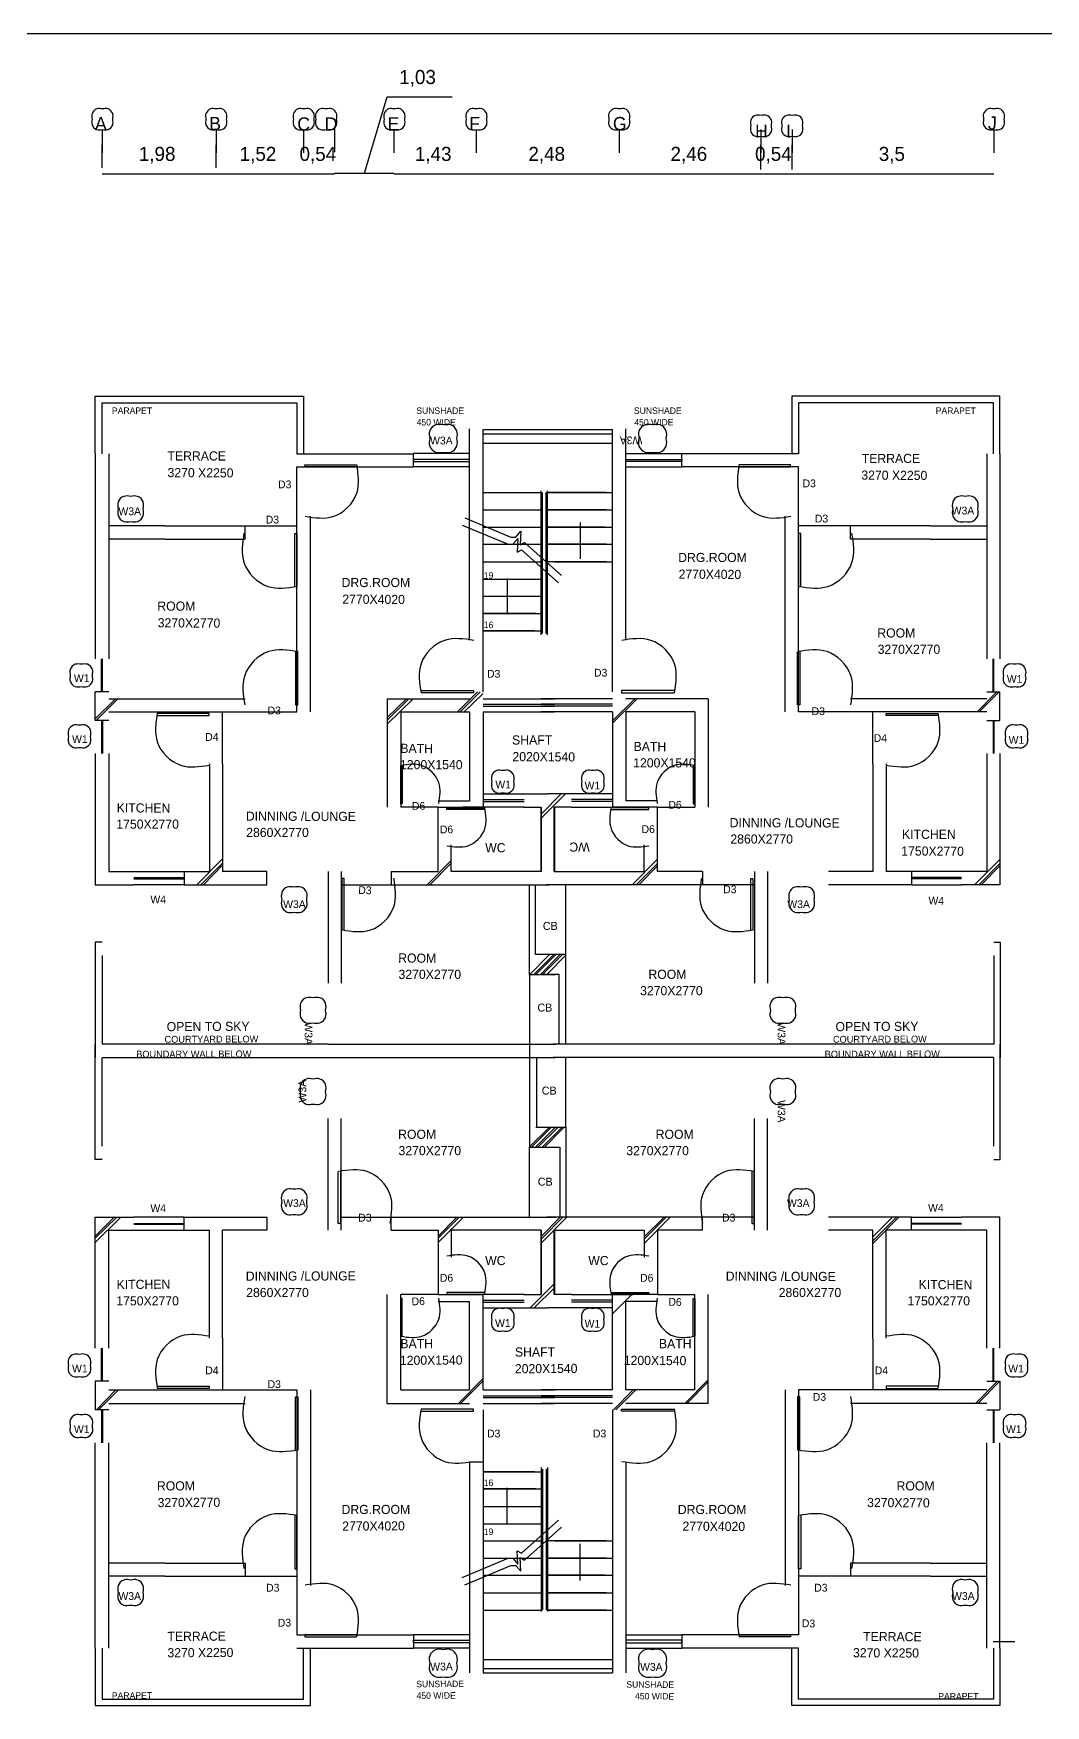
# Model space of a CAD drawing. Header units: millimetres. Extents: x 30 to 55791, y -4580 to 38782.
# Drawn here: x 27496 to 43916, y 11661 to 38782 of the extents above; entities that cross this region are included whole.
import ezdxf

# ---------------------------------------------------------------- set-up
doc = ezdxf.new("R2010")
doc.units = ezdxf.units.MM
doc.layers.add('A-ARCH-REF', color=8, linetype='CONTINUOUS')

msp = doc.modelspace()

# ---------------------------------------------------------------- linework, layer by layer
at = {"layer": 'A-ARCH-REF'}
for p, q in [((2538, 38782), (55791, 38782)), ((32866, 36516), (33237, 37752)), ((33237, 37752), (34290, 37752)), ((28612, 37222), (28612, 36846)), ((30459, 37222), (30459, 36846)), ((31877, 37222), (31877, 36846)), ((32383, 37228), (32383, 36858)), ((33343, 37222), (33343, 36846)), ((34678, 37222), (34678, 36846)), ((36997, 37222), (36997, 36846)), ((39298, 37222), (39298, 36846)), ((39804, 37222), (39804, 36846)), ((43075, 37222), (43075, 36846)), ((28612, 36604), (28612, 36975)), ((30459, 36604), (30459, 36975)), ((30459, 36604), (30459, 36975)), ((39298, 36575), (39298, 36975)), ((39804, 36575), (39804, 36975)), ((28612, 36504), (30459, 36504)), ((30459, 36504), (31877, 36504)), ((31877, 36504), (32383, 36504)), ((32383, 36516), (33343, 36516)), ((33343, 36504), (34678, 36504)), ((34678, 36504), (36997, 36504)), ((36997, 36504), (39298, 36504)), ((39298, 36504), (39804, 36504)), ((39804, 36504), (43075, 36504)), ((28500, 32897), (31877, 32897)), ((28500, 31962), (28500, 32897)), ((31877, 32897), (31877, 31962)), ((39798, 32897), (39798, 31962)), ((43175, 32897), (39798, 32897)), ((43175, 31962), (43175, 32897)), ((28612, 32791), (31771, 32791)), ((28612, 31962), (28612, 32791)), ((31771, 32791), (31771, 31962)), ((39910, 32791), (39910, 31962)), ((43069, 32791), (39910, 32791)), ((43069, 31962), (43069, 32791)), ((34572, 28943), (34572, 32368)), ((34572, 29025), (34572, 32356)), ((34790, 28943), (34790, 32356)), ((34790, 32356), (36891, 32356)), ((34790, 32285), (36891, 32285)), ((36891, 28943), (36891, 32356)), ((37109, 28943), (37109, 32368)), ((37109, 29025), (37109, 32356)), ((34790, 32138), (36891, 32138)), ((28500, 31962), (28500, 28637)), ((28718, 31962), (28718, 30579)), ((31771, 31962), (33660, 31962)), ((31771, 31750), (33660, 31750)), ((31771, 30797), (31771, 31750)), ((31901, 31750), (31901, 31785)), ((31901, 31785), (32737, 31785)), ((32737, 31750), (31901, 31750)), ((33660, 31750), (33660, 31968)), ((34572, 31968), (33660, 31968)), ((34572, 31873), (33660, 31873)), ((33660, 31873), (33660, 31838)), ((33660, 31838), (34572, 31838)), ((34572, 31750), (33660, 31750)), ((37103, 31873), (38015, 31873)), ((38015, 31838), (37103, 31838)), ((37109, 31968), (38015, 31968)), ((37109, 31750), (38015, 31750)), ((38015, 31750), (38015, 31968)), ((39910, 31962), (38015, 31962)), ((38015, 31873), (38015, 31838)), ((39910, 31750), (38015, 31750)), ((39780, 31785), (38939, 31785)), ((38939, 31750), (39780, 31750)), ((39780, 31750), (39780, 31785)), ((39910, 30797), (39910, 31750)), ((42963, 31962), (42963, 30579)), ((43175, 31962), (43175, 28637)), ((34790, 31338), (35732, 31338)), ((35732, 29025), (35732, 31362)), ((35755, 29049), (35755, 31338)), ((35814, 29049), (35814, 31338)), ((35838, 29025), (35838, 31362)), ((36785, 31338), (35838, 31338)), ((35838, 31338), (36891, 31338)), ((31771, 27778), (31771, 30950)), ((31989, 27778), (31989, 30950)), ((34496, 30926), (35243, 30614)), ((34790, 31056), (35732, 31056)), ((36785, 31056), (35838, 31056)), ((35838, 31056), (36891, 31056)), ((39692, 27778), (39692, 30950)), ((39910, 27778), (39910, 30950)), ((29630, 30797), (28718, 30797)), ((28718, 30685), (28718, 28637)), ((29630, 30797), (30930, 30797)), ((30930, 30579), (30930, 30797)), ((30930, 30797), (31771, 30797)), ((31736, 29814), (31736, 30673)), ((31736, 30673), (31771, 30673)), ((31771, 30673), (31771, 29814)), ((34449, 30808), (35196, 30497)), ((34790, 30773), (35732, 30773)), ((35320, 30614), (35402, 30708)), ((35402, 30708), (35390, 30485)), ((36773, 30773), (35838, 30773)), ((35838, 30773), (36879, 30773)), ((36367, 30850), (36367, 30620)), ((40751, 30797), (39910, 30797)), ((39945, 30673), (39910, 30673)), ((39910, 30673), (39910, 29814)), ((39945, 29814), (39945, 30673)), ((42051, 30797), (40751, 30797)), ((40751, 30579), (40751, 30797)), ((42051, 30797), (42963, 30797)), ((42963, 30685), (42963, 28637)), ((29630, 30579), (28718, 30579)), ((29630, 30579), (30930, 30579)), ((34790, 30497), (35732, 30497)), ((35196, 30497), (35273, 30497)), ((35243, 30614), (35320, 30614)), ((35273, 30497), (35355, 30591)), ((35355, 30591), (35343, 30367)), ((35343, 30367), (35414, 30408)), ((35390, 30485), (35461, 30526)), ((35414, 30408), (36014, 29873)), ((35461, 30526), (36061, 29990)), ((35838, 30497), (36891, 30497)), ((36785, 30497), (35838, 30497)), ((36367, 30620), (36367, 30261)), ((42051, 30579), (40751, 30579)), ((42051, 30579), (42963, 30579)), ((34790, 30214), (35732, 30214)), ((36785, 30214), (35838, 30214)), ((35949, 30214), (36891, 30214)), ((34790, 29932), (35732, 29932)), ((35184, 29943), (35184, 29708)), ((34790, 29655), (35732, 29655)), ((35184, 29708), (35184, 29355)), ((34790, 29373), (35732, 29373)), ((35649, 29373), (34790, 29373)), ((34790, 29090), (35732, 29090)), ((35626, 29090), (34790, 29090)), ((31748, 28749), (31748, 27890)), ((31783, 27890), (31783, 28749)), ((34790, 28102), (34790, 28943)), ((36891, 28102), (36891, 28943)), ((39892, 27890), (39892, 28749)), ((39927, 28749), (39927, 27890)), ((28600, 28102), (28600, 28637)), ((28617, 28102), (28617, 28637)), ((43064, 28102), (43064, 28637)), ((43075, 28102), (43075, 28637)), ((28718, 28102), (28500, 28102)), ((28500, 27637), (28500, 28102)), ((28500, 27666), (28829, 27990)), ((28512, 27637), (28865, 27990)), ((28718, 27990), (30930, 27990)), ((33237, 27643), (33584, 27990)), ((33237, 27684), (33549, 27990)), ((33237, 27578), (33654, 27990)), ((33237, 27990), (33237, 26230)), ((33237, 27990), (34572, 27990)), ((34637, 28084), (33784, 28084)), ((33790, 28125), (34637, 28125)), ((34378, 27778), (34702, 28102)), ((34419, 27778), (34743, 28102)), ((34484, 27778), (34790, 28078)), ((34637, 28125), (34637, 28084)), ((34790, 27990), (35949, 27990)), ((36891, 27990), (35732, 27990)), ((37250, 27990), (36891, 27631)), ((37291, 27990), (36891, 27596)), ((37891, 28125), (37038, 28125)), ((37038, 28125), (37038, 28084)), ((37038, 28084), (37891, 28084)), ((38444, 27990), (37109, 27990)), ((38444, 27990), (38444, 26230)), ((42963, 27990), (40751, 27990)), ((43128, 28102), (42805, 27778)), ((43164, 28102), (42840, 27778)), ((42963, 28102), (43175, 28102)), ((43175, 27637), (43175, 28102)), ((28718, 27778), (30930, 27778)), ((30347, 27754), (29506, 27754)), ((29506, 27719), (30347, 27719)), ((30347, 27719), (30347, 27754)), ((30565, 26937), (30565, 27778)), ((30930, 27778), (31771, 27778)), ((31748, 27890), (31783, 27890)), ((33454, 27778), (33454, 26230)), ((33454, 27778), (34572, 27778)), ((34572, 27778), (34572, 26336)), ((34790, 27902), (35949, 27902)), ((34790, 27872), (35949, 27872)), ((34790, 27778), (34790, 26230)), ((34790, 27778), (35949, 27778)), ((36891, 27902), (35732, 27902)), ((36891, 27872), (35732, 27872)), ((36891, 27778), (35732, 27778)), ((36891, 27778), (36891, 26230)), ((37109, 27778), (37109, 26336)), ((38227, 27778), (37109, 27778)), ((38227, 27778), (38227, 26230)), ((39927, 27890), (39892, 27890)), ((40751, 27778), (39910, 27778)), ((42963, 27778), (40751, 27778)), ((41116, 26937), (41116, 27778)), ((41328, 27719), (41328, 27754)), ((41328, 27754), (42175, 27754)), ((42175, 27719), (41328, 27719)), ((28718, 27637), (28500, 27637)), ((28600, 27637), (28600, 27101)), ((28617, 27637), (28617, 27101)), ((42963, 27637), (43175, 27637)), ((43064, 27637), (43064, 27101)), ((43075, 27637), (43075, 27101)), ((28500, 27101), (28500, 24971)), ((28718, 27101), (28718, 25189)), ((30353, 26937), (30353, 25189)), ((30565, 26937), (30565, 25189)), ((33454, 26289), (33454, 26907)), ((33478, 26907), (33478, 26289)), ((38197, 26907), (38197, 26289)), ((38227, 26289), (38227, 26907)), ((41116, 26937), (41116, 25189)), ((41328, 26937), (41328, 25189)), ((42963, 27101), (42963, 25189)), ((43175, 27101), (43175, 24971)), ((34060, 26336), (34572, 26336)), ((34790, 26448), (35455, 26448)), ((34790, 26354), (35455, 26354)), ((34790, 26325), (35455, 26325)), ((35449, 26448), (35838, 26448)), ((35455, 26448), (35838, 26448)), ((36126, 26448), (35732, 26054)), ((36055, 26448), (35732, 26119)), ((36226, 26448), (35838, 26448)), ((36226, 26448), (35843, 26448)), ((36891, 26448), (36226, 26448)), ((36891, 26354), (36226, 26354)), ((36891, 26325), (36226, 26325)), ((37621, 26336), (37109, 26336)), ((33478, 26289), (33454, 26289)), ((34060, 26230), (33454, 26230)), ((34060, 26230), (34790, 26230)), ((34060, 25624), (34060, 26230)), ((34202, 26195), (34202, 26219)), ((34202, 26219), (34814, 26219)), ((34814, 26195), (34202, 26195)), ((34790, 26230), (34455, 26230)), ((35455, 26230), (34790, 26230)), ((35449, 26230), (35732, 26230)), ((35455, 26230), (35732, 26230)), ((35455, 26230), (35732, 26230)), ((35732, 26230), (35732, 25189)), ((35732, 26230), (35732, 25189)), ((35732, 26230), (35732, 25189)), ((35732, 25189), (35732, 26230)), ((35732, 26230), (35732, 25189)), ((35732, 26230), (35732, 25189)), ((35732, 26230), (35732, 25189)), ((35732, 25189), (35732, 26230)), ((35732, 25189), (35732, 26230)), ((35732, 25189), (35732, 26230)), ((35943, 26230), (35943, 25189)), ((36226, 26230), (35943, 26230)), ((35943, 26230), (35943, 25189)), ((36226, 26230), (35943, 26230)), ((35943, 26230), (35943, 25189)), ((35943, 25189), (35943, 26230)), ((35943, 25189), (35943, 26230)), ((35943, 25189), (35943, 26230)), ((35949, 26230), (35949, 25189)), ((35949, 26230), (35949, 25189)), ((36226, 26230), (35949, 26230)), ((35949, 26230), (35949, 25189)), ((35949, 25189), (35949, 26230)), ((36226, 26230), (36891, 26230)), ((37479, 26219), (36861, 26219)), ((36861, 26195), (37479, 26195)), ((37621, 26230), (36891, 26230)), ((36891, 26230), (37220, 26230)), ((37479, 26195), (37479, 26219)), ((37621, 25624), (37621, 26230)), ((37621, 26230), (38227, 26230)), ((38197, 26289), (38227, 26289)), ((34060, 25189), (34060, 25624)), ((34272, 25189), (34272, 25624)), ((37403, 25189), (37403, 25624)), ((37621, 25189), (37621, 25624)), ((30147, 24971), (30565, 25395)), ((30212, 24971), (30565, 25324)), ((30253, 24971), (30565, 25289)), ((33884, 24971), (34272, 25365)), ((33925, 24971), (34272, 25324)), ((37621, 25389), (37209, 24971)), ((37621, 25318), (37273, 24971)), ((37621, 25283), (37315, 24971)), ((43175, 25383), (42763, 24971)), ((43175, 25318), (42834, 24971)), ((43175, 25283), (42869, 24971)), ((28500, 24971), (28718, 24971)), ((28718, 25189), (29124, 25189)), ((28718, 24971), (29124, 24971)), ((29124, 25189), (29941, 25189)), ((29124, 25089), (29941, 25089)), ((29124, 25071), (29941, 25071)), ((29941, 24971), (29124, 24971)), ((29941, 25189), (29941, 24971)), ((29941, 24971), (30565, 24971)), ((29947, 25189), (30353, 25189)), ((31283, 25189), (30565, 25189)), ((30565, 24971), (31283, 24971)), ((31283, 24971), (31283, 25189)), ((32278, 25189), (32278, 23376)), ((32489, 25189), (32489, 23376)), ((32489, 24971), (33301, 24971)), ((32536, 25077), (32501, 25077)), ((32501, 25077), (32501, 24236)), ((32536, 24236), (32536, 25077)), ((33301, 25189), (34060, 25189)), ((33301, 25189), (33301, 24971)), ((33301, 24971), (35861, 24971)), ((35732, 25189), (34272, 25189)), ((35543, 23518), (35543, 24971)), ((35643, 23841), (35643, 24971)), ((38350, 24971), (35820, 24971)), ((35943, 25189), (37403, 25189)), ((36132, 23841), (36132, 24971)), ((38350, 25189), (37621, 25189)), ((38350, 25189), (38350, 24971)), ((39192, 24971), (38350, 24971)), ((39133, 24236), (39133, 25077)), ((39133, 25077), (39168, 25077)), ((39168, 25077), (39168, 24236)), ((39192, 25189), (39192, 23376)), ((39403, 25189), (39403, 23376)), ((41116, 25189), (40392, 25189)), ((41740, 24971), (40392, 24971)), ((41740, 24971), (41116, 24971)), ((41734, 25189), (41328, 25189)), ((42552, 25189), (41740, 25189)), ((41740, 25189), (41740, 24971)), ((42552, 25089), (41740, 25089)), ((42552, 25071), (41740, 25071)), ((41740, 24971), (42552, 24971)), ((42963, 25189), (42552, 25189)), ((42963, 24971), (42552, 24971)), ((43175, 24971), (42963, 24971)), ((28612, 24041), (28500, 24041)), ((28500, 24041), (28500, 22170)), ((43075, 24041), (43181, 24041)), ((43181, 24041), (43181, 22170)), ((28612, 23824), (28612, 22388)), ((35549, 23518), (35867, 23841)), ((35614, 23518), (35938, 23841)), ((36132, 23841), (35643, 23841)), ((35649, 23518), (35973, 23841)), ((35720, 23518), (36044, 23841)), ((35755, 23518), (36079, 23841)), ((35826, 23518), (36132, 23830)), ((36132, 22388), (36132, 23841)), ((43075, 23824), (43075, 22388)), ((35543, 23518), (35543, 22170)), ((35543, 23518), (35967, 23518)), ((36026, 23518), (35714, 23518)), ((36026, 22388), (36026, 23518)), ((28500, 20517), (28500, 22388)), ((32278, 22388), (28612, 22388)), ((32278, 22388), (35967, 22388)), ((32278, 22388), (35620, 22388)), ((32278, 22388), (35620, 22388)), ((32278, 22388), (35620, 22388)), ((35620, 22388), (35967, 22388)), ((35620, 22388), (35967, 22388)), ((35620, 22388), (35967, 22388)), ((39403, 22388), (35926, 22388)), ((39403, 22388), (36132, 22388)), ((39403, 22388), (36132, 22388)), ((39403, 22388), (36132, 22388)), ((43075, 22388), (39409, 22388)), ((43181, 20517), (43181, 22388)), ((28612, 20734), (28612, 22164)), ((32278, 22164), (28612, 22164)), ((32278, 22170), (35967, 22170)), ((32278, 22170), (35543, 22170)), ((35543, 22170), (35543, 20717)), ((35649, 22170), (35967, 22170)), ((35649, 22170), (35967, 22170)), ((35649, 22170), (35967, 22170)), ((35655, 22170), (35655, 21040)), ((39403, 22170), (35926, 22170)), ((36132, 21040), (36132, 22170)), ((39403, 22170), (36273, 22170)), ((39403, 22170), (36273, 22170)), ((39403, 22170), (36273, 22170)), ((43069, 22170), (39403, 22170)), ((43075, 20734), (43075, 22170)), ((32278, 19369), (32278, 21182)), ((32489, 19369), (32489, 21182)), ((39192, 19369), (39192, 21182)), ((39403, 19369), (39403, 21182)), ((35861, 21035), (35543, 20723)), ((35896, 21035), (35579, 20717)), ((35961, 21035), (35643, 20717)), ((35649, 21040), (36132, 21040)), ((36002, 21035), (35679, 20717)), ((36067, 21035), (35749, 20717)), ((36102, 21035), (35785, 20717)), ((36132, 21040), (36132, 19581)), ((35543, 20717), (36038, 20717)), ((35543, 19581), (35543, 20717)), ((36038, 20717), (36038, 19581)), ((28612, 20517), (28500, 20517)), ((43075, 20517), (43181, 20517)), ((32442, 19481), (32442, 20323)), ((32478, 20323), (32478, 19481)), ((39150, 20323), (39150, 19481)), ((39186, 19481), (39186, 20323)), ((28500, 19240), (28847, 19581)), ((28500, 19275), (28806, 19581)), ((28500, 19169), (28912, 19581)), ((28500, 17457), (28500, 19581)), ((28500, 19581), (28718, 19581)), ((28718, 19581), (29124, 19581)), ((29941, 19581), (29124, 19581)), ((29941, 19581), (30565, 19581)), ((29941, 19369), (29941, 19581)), ((30565, 19581), (31283, 19581)), ((31283, 19581), (31283, 19369)), ((32489, 19581), (33301, 19581)), ((33301, 19369), (33301, 19581)), ((33301, 19581), (35967, 19581)), ((34060, 19240), (34402, 19581)), ((34060, 19275), (34366, 19581)), ((34060, 19169), (34472, 19581)), ((35732, 19228), (36085, 19581)), ((35732, 19269), (36044, 19581)), ((35732, 19163), (36149, 19581)), ((38350, 19581), (35820, 19581)), ((37403, 19228), (37762, 19581)), ((37403, 19263), (37726, 19581)), ((37403, 19157), (37826, 19581)), ((38350, 19369), (38350, 19581)), ((39192, 19581), (38350, 19581)), ((41740, 19581), (40392, 19581)), ((41116, 19263), (41434, 19581)), ((41116, 19157), (41534, 19581)), ((41116, 19199), (41498, 19581)), ((41740, 19369), (41740, 19581)), ((41740, 19581), (42552, 19581)), ((42963, 19581), (42552, 19581)), ((43175, 19581), (42963, 19581)), ((43175, 17457), (43175, 19581)), ((28718, 17457), (28718, 19369)), ((28718, 19369), (29124, 19369)), ((29124, 19481), (29941, 19481)), ((29124, 19469), (29941, 19469)), ((29124, 19369), (29941, 19369)), ((29947, 19369), (30353, 19369)), ((30353, 17622), (30353, 19369)), ((30565, 17622), (30565, 19369)), ((31283, 19369), (30565, 19369)), ((32478, 19481), (32442, 19481)), ((33301, 19369), (34060, 19369)), ((34060, 19369), (34060, 18934)), ((35732, 19369), (34272, 19369)), ((34272, 19369), (34272, 18934)), ((35732, 18328), (35732, 19369)), ((35732, 18328), (35732, 19369)), ((35732, 18328), (35732, 19369)), ((35732, 19369), (35732, 18328)), ((35732, 19369), (35732, 18328)), ((35732, 19369), (35732, 18328)), ((35732, 18328), (35732, 19369)), ((35732, 18328), (35732, 19369)), ((35732, 18328), (35732, 19369)), ((35732, 19369), (35732, 18328)), ((35943, 18328), (35943, 19369)), ((35943, 18328), (35943, 19369)), ((35943, 19369), (37403, 19369)), ((35943, 18328), (35943, 19369)), ((35943, 19369), (35943, 18328)), ((35943, 19369), (35943, 18328)), ((35943, 19369), (35943, 18328)), ((35949, 18328), (35949, 19369)), ((35949, 18328), (35949, 19369)), ((35949, 18328), (35949, 19369)), ((35949, 19369), (35949, 18328)), ((37403, 19369), (37403, 18934)), ((38350, 19369), (37621, 19369)), ((37621, 19369), (37621, 18934)), ((39150, 19481), (39186, 19481)), ((41116, 19369), (40392, 19369)), ((41116, 17622), (41116, 19369)), ((41328, 17622), (41328, 19369)), ((41734, 19369), (41328, 19369)), ((42552, 19481), (41740, 19481)), ((42552, 19469), (41740, 19469)), ((42552, 19369), (41740, 19369)), ((42963, 19369), (42552, 19369)), ((42963, 17457), (42963, 19369)), ((34060, 18934), (34060, 18328)), ((37621, 18934), (37621, 18328)), ((35555, 18110), (35949, 18504)), ((33237, 16562), (33237, 18328)), ((33454, 16780), (33454, 18328)), ((34060, 18328), (33454, 18328)), ((33478, 18263), (33454, 18263)), ((33454, 18263), (33454, 17651)), ((33478, 17651), (33478, 18263)), ((34060, 18328), (34790, 18328)), ((34060, 18216), (34572, 18216)), ((34814, 18363), (34202, 18363)), ((34202, 18363), (34202, 18334)), ((34202, 18334), (34814, 18334)), ((34790, 18328), (34455, 18328)), ((34572, 16780), (34572, 18216)), ((34790, 16780), (34790, 18328)), ((35455, 18328), (34790, 18328)), ((34790, 18234), (35455, 18234)), ((34790, 18204), (35455, 18204)), ((35449, 18328), (35732, 18328)), ((35455, 18328), (35732, 18328)), ((35455, 18328), (35732, 18328)), ((35620, 18110), (35949, 18434)), ((36226, 18328), (35943, 18328)), ((36226, 18328), (35943, 18328)), ((36226, 18328), (35949, 18328)), ((36226, 18328), (36891, 18328)), ((36891, 18234), (36226, 18234)), ((36891, 18204), (36226, 18204)), ((36861, 18363), (37479, 18363)), ((37479, 18334), (36861, 18334)), ((36891, 18016), (37203, 18328)), ((36891, 16780), (36891, 18328)), ((37621, 18328), (36891, 18328)), ((36891, 18328), (37220, 18328)), ((37109, 16780), (37109, 18216)), ((37621, 18216), (37109, 18216)), ((37479, 18363), (37479, 18334)), ((37621, 18328), (38227, 18328)), ((38197, 17651), (38197, 18263)), ((38197, 18263), (38227, 18263)), ((38227, 16780), (38227, 18328)), ((38227, 18263), (38227, 17651)), ((38444, 16562), (38444, 18328)), ((34790, 18110), (35455, 18110)), ((35449, 18110), (35838, 18110)), ((35455, 18110), (35838, 18110)), ((36226, 18110), (35838, 18110)), ((36226, 18110), (35843, 18110)), ((36891, 18110), (36226, 18110)), ((28600, 16921), (28600, 17457)), ((28617, 16921), (28617, 17457)), ((30565, 17622), (30565, 16780)), ((41116, 17622), (41116, 16780)), ((43064, 16921), (43064, 17457)), ((43075, 16921), (43075, 17457)), ((28718, 16921), (28500, 16921)), ((28500, 16921), (28500, 16457)), ((29506, 16839), (30347, 16839)), ((30347, 16839), (30347, 16804)), ((34390, 16562), (34790, 16963)), ((34425, 16562), (34790, 16927)), ((38062, 16562), (38444, 16945)), ((38097, 16562), (38444, 16910)), ((42175, 16839), (41328, 16839)), ((41328, 16839), (41328, 16804)), ((42781, 16562), (43134, 16921)), ((42816, 16562), (43175, 16921)), ((42963, 16921), (43175, 16921)), ((43175, 16921), (43175, 16457)), ((28517, 16457), (28835, 16780)), ((28553, 16457), (28876, 16780)), ((28718, 16780), (30930, 16780)), ((28718, 16562), (30930, 16562)), ((30347, 16804), (29506, 16804)), ((30930, 16780), (31771, 16780)), ((31748, 15803), (31748, 16668)), ((31748, 16668), (31783, 16668)), ((31771, 16780), (31771, 13609)), ((31783, 16668), (31783, 15803)), ((31989, 16780), (31989, 13609)), ((33237, 16562), (34572, 16562)), ((33454, 16780), (34572, 16780)), ((34790, 16780), (35949, 16780)), ((34790, 16686), (35949, 16686)), ((34790, 16657), (35949, 16657)), ((34790, 16562), (35949, 16562)), ((36891, 16780), (35732, 16780)), ((36891, 16686), (35732, 16686)), ((36891, 16657), (35732, 16657)), ((36891, 16562), (35732, 16562)), ((36908, 16457), (37226, 16780)), ((36944, 16457), (37267, 16780)), ((38227, 16780), (37109, 16780)), ((38444, 16562), (37109, 16562)), ((39692, 16780), (39692, 13609)), ((39927, 16668), (39892, 16668)), ((39892, 16668), (39892, 15803)), ((39910, 16780), (39910, 13609)), ((40751, 16780), (39910, 16780)), ((39927, 15803), (39927, 16668)), ((42963, 16780), (40751, 16780)), ((42963, 16562), (40751, 16562)), ((41328, 16804), (42175, 16804)), ((28718, 16457), (28500, 16457)), ((28600, 16457), (28600, 15921)), ((28617, 16457), (28617, 15921)), ((34637, 16468), (33784, 16468)), ((33790, 16433), (34637, 16433)), ((34637, 16433), (34637, 16468)), ((34790, 16457), (34790, 15615)), ((36891, 16457), (36891, 15615)), ((37038, 16433), (37038, 16468)), ((37038, 16468), (37891, 16468)), ((37891, 16433), (37038, 16433)), ((42963, 16457), (43175, 16457)), ((43064, 16457), (43064, 15921)), ((43075, 16457), (43075, 15921)), ((28500, 12591), (28500, 15921)), ((28718, 13867), (28718, 15921)), ((42963, 13867), (42963, 15921)), ((43175, 12591), (43175, 15921)), ((34572, 15615), (34790, 15615)), ((34572, 15615), (34572, 12190)), ((34790, 15615), (34790, 12190)), ((35732, 15521), (35732, 13185)), ((35755, 15497), (35755, 13208)), ((35814, 15497), (35814, 13208)), ((35838, 15521), (35838, 13185)), ((36891, 15615), (36891, 12190)), ((37109, 15615), (37109, 12190)), ((37109, 15521), (37109, 12190)), ((34790, 15450), (35732, 15450)), ((35626, 15450), (34790, 15450)), ((35184, 14838), (35184, 15191)), ((34790, 15174), (35732, 15174)), ((35649, 15174), (34790, 15174)), ((31736, 14744), (31736, 13879)), ((31771, 13879), (31771, 14744)), ((34790, 14891), (35732, 14891)), ((35184, 14603), (35184, 14838)), ((35414, 14132), (36014, 14668)), ((39910, 13879), (39910, 14744)), ((39945, 14744), (39945, 13879)), ((34790, 14609), (35732, 14609)), ((35461, 14020), (36061, 14556)), ((34790, 14332), (35732, 14332)), ((35355, 13956), (35343, 14173)), ((35343, 14173), (35414, 14132)), ((36785, 14332), (35838, 14332)), ((35949, 14332), (36891, 14332)), ((36367, 13926), (36367, 14285)), ((28718, 12591), (28718, 13973)), ((29630, 13973), (28718, 13973)), ((29630, 13973), (30930, 13973)), ((30930, 13973), (30930, 13761)), ((31736, 13879), (31771, 13879)), ((34449, 13738), (35196, 14050)), ((34496, 13620), (35243, 13932)), ((34790, 14050), (35732, 14050)), ((35196, 14050), (35273, 14050)), ((35243, 13932), (35320, 13932)), ((35273, 14050), (35355, 13956)), ((35320, 13932), (35402, 13838)), ((35402, 13838), (35390, 14062)), ((35390, 14062), (35461, 14020)), ((35838, 14050), (36891, 14050)), ((36785, 14050), (35838, 14050)), ((36367, 13691), (36367, 13926)), ((39945, 13879), (39910, 13879)), ((42051, 13973), (40751, 13973)), ((40751, 13973), (40751, 13761)), ((42051, 13973), (42963, 13973)), ((42963, 12591), (42963, 13973)), ((29630, 13761), (28718, 13761)), ((29630, 13761), (30930, 13761)), ((30930, 13761), (31771, 13761)), ((31771, 13761), (31771, 12808)), ((34790, 13773), (35732, 13773)), ((36773, 13773), (35838, 13773)), ((35838, 13773), (36879, 13773)), ((39910, 13761), (39910, 12808)), ((40751, 13761), (39910, 13761)), ((42051, 13761), (40751, 13761)), ((42051, 13761), (42963, 13761)), ((34790, 13491), (35732, 13491)), ((36785, 13491), (35838, 13491)), ((35838, 13491), (36891, 13491)), ((34790, 13208), (35732, 13208)), ((36785, 13208), (35838, 13208)), ((35838, 13208), (36891, 13208)), ((31771, 12808), (33660, 12808)), ((32737, 12808), (31901, 12808)), ((31901, 12808), (31901, 12773)), ((31901, 12773), (32737, 12773)), ((34572, 12808), (33660, 12808)), ((33660, 12808), (33660, 12591)), ((37109, 12808), (38015, 12808)), ((39910, 12808), (38015, 12808)), ((38015, 12808), (38015, 12591)), ((38939, 12808), (39780, 12808)), ((39780, 12773), (38939, 12773)), ((39780, 12808), (39780, 12773)), ((28500, 12591), (28500, 11661)), ((28612, 12591), (28612, 11767)), ((31771, 12591), (33660, 12591)), ((31877, 11767), (31877, 12591)), ((31989, 11661), (31989, 12591)), ((33660, 12679), (33660, 12720)), ((33660, 12720), (34572, 12720)), ((34572, 12679), (33660, 12679)), ((34572, 12591), (33660, 12591)), ((38015, 12720), (37103, 12720)), ((37103, 12679), (38015, 12679)), ((37109, 12591), (38015, 12591)), ((38015, 12679), (38015, 12720)), ((39910, 12591), (38015, 12591)), ((39798, 11661), (39798, 12591)), ((39910, 11767), (39910, 12591)), ((43064, 12702), (43417, 12702)), ((43069, 12591), (43069, 11767)), ((43175, 12591), (43175, 11661)), ((34790, 12408), (36891, 12408)), ((34790, 12261), (36891, 12261)), ((34790, 12190), (36891, 12190)), ((28612, 11767), (31877, 11767)), ((43069, 11767), (39910, 11767)), ((28500, 11661), (31989, 11661)), ((43175, 11661), (39798, 11661))]:
    msp.add_line(p, q, dxfattribs=at)
for points in [[(28615, 37558), (28522, 37558), (28447, 37483), (28447, 37390)], [(28782, 37390), (28782, 37483), (28707, 37558), (28615, 37558)], [(30462, 37558), (30370, 37558), (30295, 37483), (30295, 37390)], [(30630, 37390), (30630, 37483), (30555, 37558), (30462, 37558)], [(31880, 37558), (31788, 37558), (31713, 37483), (31713, 37390)], [(32048, 37390), (32048, 37483), (31973, 37558), (31880, 37558)], [(32245, 37558), (32153, 37558), (32077, 37483), (32077, 37390)], [(32413, 37390), (32413, 37483), (32338, 37558), (32245, 37558)], [(33351, 37558), (33259, 37558), (33184, 37483), (33184, 37390)], [(33519, 37390), (33519, 37483), (33444, 37558), (33351, 37558)], [(34681, 37558), (34589, 37558), (34514, 37483), (34514, 37390)], [(34849, 37390), (34849, 37483), (34774, 37558), (34681, 37558)], [(37000, 37558), (36907, 37558), (36832, 37483), (36832, 37390)], [(37167, 37390), (37167, 37483), (37092, 37558), (37000, 37558)], [(39300, 37452), (39208, 37452), (39133, 37377), (39133, 37284)], [(39468, 37284), (39468, 37377), (39393, 37452), (39300, 37452)], [(39807, 37452), (39714, 37452), (39639, 37377), (39639, 37284)], [(39974, 37284), (39974, 37377), (39899, 37452), (39807, 37452)], [(43078, 37558), (42986, 37558), (42911, 37483), (42911, 37390)], [(43246, 37390), (43246, 37483), (43171, 37558), (43078, 37558)], [(28447, 37390), (28447, 37297), (28522, 37222), (28615, 37222)], [(28615, 37222), (28707, 37222), (28782, 37297), (28782, 37390)], [(30295, 37390), (30295, 37297), (30370, 37222), (30462, 37222)], [(30462, 37222), (30555, 37222), (30630, 37297), (30630, 37390)], [(31713, 37390), (31713, 37297), (31788, 37222), (31880, 37222)], [(31880, 37222), (31973, 37222), (32048, 37297), (32048, 37390)], [(32077, 37390), (32077, 37297), (32153, 37222), (32245, 37222)], [(32245, 37222), (32338, 37222), (32413, 37297), (32413, 37390)], [(33184, 37390), (33184, 37297), (33259, 37222), (33351, 37222)], [(33351, 37222), (33444, 37222), (33519, 37297), (33519, 37390)], [(34514, 37390), (34514, 37297), (34589, 37222), (34681, 37222)], [(34681, 37222), (34774, 37222), (34849, 37297), (34849, 37390)], [(36832, 37390), (36832, 37297), (36907, 37222), (37000, 37222)], [(37000, 37222), (37092, 37222), (37167, 37297), (37167, 37390)], [(39133, 37284), (39133, 37191), (39208, 37116), (39300, 37116)], [(39300, 37116), (39393, 37116), (39468, 37191), (39468, 37284)], [(39639, 37284), (39639, 37191), (39714, 37116), (39807, 37116)], [(39807, 37116), (39899, 37116), (39974, 37191), (39974, 37284)], [(42911, 37390), (42911, 37297), (42986, 37222), (43078, 37222)], [(43078, 37222), (43171, 37222), (43246, 37297), (43246, 37390)], [(34146, 32432), (34024, 32432), (33925, 32334), (33925, 32212)], [(34366, 32212), (34366, 32334), (34268, 32432), (34146, 32432)], [(37541, 32432), (37419, 32432), (37320, 32334), (37320, 32212)], [(37762, 32212), (37762, 32334), (37663, 32432), (37541, 32432)], [(33925, 32212), (33925, 32090), (34024, 31991), (34146, 31991)], [(34146, 31991), (34268, 31991), (34366, 32090), (34366, 32212)], [(37320, 32212), (37320, 32090), (37419, 31991), (37541, 31991)], [(37541, 31991), (37663, 31991), (37762, 32090), (37762, 32212)], [(31904, 30950), (32367, 30950), (32742, 31325), (32742, 31788)], [(38944, 31788), (38944, 31325), (39320, 30950), (39783, 30950)], [(29074, 31273), (28961, 31273), (28871, 31182), (28871, 31070)], [(29277, 31070), (29277, 31182), (29186, 31273), (29074, 31273)], [(42613, 31273), (42501, 31273), (42410, 31182), (42410, 31070)], [(42816, 31070), (42816, 31182), (42725, 31273), (42613, 31273)], [(28871, 31070), (28871, 30958), (28961, 30867), (29074, 30867)], [(29074, 30867), (29186, 30867), (29277, 30958), (29277, 31070)], [(42410, 31070), (42410, 30958), (42501, 30867), (42613, 30867)], [(42613, 30867), (42725, 30867), (42816, 30958), (42816, 31070)], [(30912, 30676), (30912, 30200), (31298, 29814), (31774, 29814)], [(39912, 29814), (40389, 29814), (40775, 30200), (40775, 30676)], [(31786, 28755), (31310, 28755), (30924, 28369), (30924, 27893)], [(34640, 28937), (34167, 28937), (33784, 28557), (33784, 28087)], [(37897, 28087), (37897, 28557), (37514, 28937), (37041, 28937)], [(40757, 27893), (40757, 28369), (40371, 28755), (39895, 28755)], [(28273, 28549), (28174, 28549), (28094, 28468), (28094, 28369)], [(28453, 28369), (28453, 28468), (28372, 28549), (28273, 28549)], [(43414, 28549), (43315, 28549), (43234, 28468), (43234, 28369)], [(43593, 28369), (43593, 28468), (43513, 28549), (43414, 28549)], [(28094, 28369), (28094, 28270), (28174, 28190), (28273, 28190)], [(28273, 28190), (28372, 28190), (28453, 28270), (28453, 28369)], [(43234, 28369), (43234, 28270), (43315, 28190), (43414, 28190)], [(43414, 28190), (43513, 28190), (43593, 28270), (43593, 28369)], [(29506, 27757), (29506, 27291), (29884, 26913), (30350, 26913)], [(41331, 26913), (41797, 26913), (42175, 27291), (42175, 27757)], [(28244, 27560), (28145, 27560), (28064, 27480), (28064, 27381)], [(28423, 27381), (28423, 27480), (28343, 27560), (28244, 27560)], [(43443, 27560), (43344, 27560), (43264, 27480), (43264, 27381)], [(43623, 27381), (43623, 27480), (43542, 27560), (43443, 27560)], [(28064, 27381), (28064, 27282), (28145, 27201), (28244, 27201)], [(28244, 27201), (28343, 27201), (28423, 27282), (28423, 27381)], [(43264, 27381), (43264, 27282), (43344, 27201), (43443, 27201)], [(43443, 27201), (43542, 27201), (43623, 27282), (43623, 27381)], [(34072, 26292), (34072, 26632), (33797, 26907), (33457, 26907)], [(38230, 26907), (37890, 26907), (37615, 26632), (37615, 26292)], [(35111, 26825), (35012, 26825), (34931, 26744), (34931, 26645)], [(34931, 26645), (34931, 26546), (35012, 26466), (35111, 26466)], [(35290, 26645), (35290, 26744), (35210, 26825), (35111, 26825)], [(35111, 26466), (35210, 26466), (35290, 26546), (35290, 26645)], [(36570, 26825), (36471, 26825), (36391, 26744), (36391, 26645)], [(36391, 26645), (36391, 26546), (36471, 26466), (36570, 26466)], [(36750, 26645), (36750, 26744), (36669, 26825), (36570, 26825)], [(36570, 26466), (36669, 26466), (36750, 26546), (36750, 26645)], [(34205, 25607), (34544, 25607), (34820, 25882), (34820, 26222)], [(36867, 26222), (36867, 25882), (37143, 25607), (37482, 25607)], [(32504, 24241), (32967, 24241), (33343, 24617), (33343, 25080)], [(38333, 25080), (38333, 24617), (38708, 24241), (39171, 24241)], [(31727, 24936), (31615, 24936), (31524, 24845), (31524, 24733)], [(31524, 24733), (31524, 24621), (31615, 24530), (31727, 24530)], [(31930, 24733), (31930, 24845), (31839, 24936), (31727, 24936)], [(31727, 24530), (31839, 24530), (31930, 24621), (31930, 24733)], [(39960, 24936), (39847, 24936), (39757, 24845), (39757, 24733)], [(39757, 24733), (39757, 24621), (39847, 24530), (39960, 24530)], [(40163, 24733), (40163, 24845), (40072, 24936), (39960, 24936)], [(39960, 24530), (40072, 24530), (40163, 24621), (40163, 24733)], [(32033, 23141), (31921, 23141), (31830, 23050), (31830, 22938)], [(32236, 22938), (32236, 23050), (32145, 23141), (32033, 23141)], [(39654, 23141), (39541, 23141), (39451, 23050), (39451, 22938)], [(39857, 22938), (39857, 23050), (39766, 23141), (39654, 23141)], [(31830, 22938), (31830, 22826), (31921, 22735), (32033, 22735)], [(32033, 22735), (32145, 22735), (32236, 22826), (32236, 22938)], [(39451, 22938), (39451, 22826), (39541, 22735), (39654, 22735)], [(39654, 22735), (39766, 22735), (39857, 22826), (39857, 22938)], [(32033, 21823), (31921, 21823), (31830, 21732), (31830, 21620)], [(32236, 21620), (32236, 21732), (32145, 21823), (32033, 21823)], [(39654, 21823), (39541, 21823), (39451, 21732), (39451, 21620)], [(39857, 21620), (39857, 21732), (39766, 21823), (39654, 21823)], [(31830, 21620), (31830, 21508), (31921, 21417), (32033, 21417)], [(32033, 21417), (32145, 21417), (32236, 21508), (32236, 21620)], [(39451, 21620), (39451, 21508), (39541, 21417), (39654, 21417)], [(39654, 21417), (39766, 21417), (39857, 21508), (39857, 21620)], [(33284, 19484), (33284, 19947), (32908, 20323), (32445, 20323)], [(39189, 20323), (38726, 20323), (38350, 19947), (38350, 19484)], [(31727, 20034), (31615, 20034), (31524, 19943), (31524, 19831)], [(31524, 19831), (31524, 19719), (31615, 19628), (31727, 19628)], [(31930, 19831), (31930, 19943), (31839, 20034), (31727, 20034)], [(31727, 19628), (31839, 19628), (31930, 19719), (31930, 19831)], [(39960, 20034), (39847, 20034), (39757, 19943), (39757, 19831)], [(39757, 19831), (39757, 19719), (39847, 19628), (39960, 19628)], [(40163, 19831), (40163, 19943), (40072, 20034), (39960, 20034)], [(39960, 19628), (40072, 19628), (40163, 19719), (40163, 19831)], [(34820, 18337), (34820, 18676), (34544, 18951), (34205, 18951)], [(37482, 18951), (37143, 18951), (36867, 18676), (36867, 18337)], [(33457, 17651), (33797, 17651), (34072, 17926), (34072, 18266)], [(37615, 18266), (37615, 17926), (37890, 17651), (38230, 17651)], [(35111, 18098), (35012, 18098), (34931, 18018), (34931, 17919)], [(34931, 17919), (34931, 17820), (35012, 17739), (35111, 17739)], [(35290, 17919), (35290, 18018), (35210, 18098), (35111, 18098)], [(35111, 17739), (35210, 17739), (35290, 17820), (35290, 17919)], [(36570, 18098), (36471, 18098), (36391, 18018), (36391, 17919)], [(36391, 17919), (36391, 17820), (36471, 17739), (36570, 17739)], [(36750, 17919), (36750, 18018), (36669, 18098), (36570, 18098)], [(36570, 17739), (36669, 17739), (36750, 17820), (36750, 17919)], [(30350, 17651), (29884, 17651), (29506, 17273), (29506, 16807)], [(42175, 16807), (42175, 17273), (41797, 17651), (41331, 17651)], [(28244, 17357), (28145, 17357), (28064, 17276), (28064, 17177)], [(28423, 17177), (28423, 17276), (28343, 17357), (28244, 17357)], [(43443, 17357), (43344, 17357), (43264, 17276), (43264, 17177)], [(43623, 17177), (43623, 17276), (43542, 17357), (43443, 17357)], [(28064, 17177), (28064, 17078), (28145, 16998), (28244, 16998)], [(28244, 16998), (28343, 16998), (28423, 17078), (28423, 17177)], [(43264, 17177), (43264, 17078), (43344, 16998), (43443, 16998)], [(43443, 16998), (43542, 16998), (43623, 17078), (43623, 17177)], [(30924, 16671), (30924, 16195), (31310, 15809), (31786, 15809)], [(39895, 15809), (40371, 15809), (40757, 16195), (40757, 16671)], [(28273, 16374), (28174, 16374), (28094, 16294), (28094, 16195)], [(28453, 16195), (28453, 16294), (28372, 16374), (28273, 16374)], [(33784, 16471), (33784, 16002), (34167, 15621), (34640, 15621)], [(37041, 15621), (37514, 15621), (37897, 16002), (37897, 16471)], [(43414, 16374), (43315, 16374), (43234, 16294), (43234, 16195)], [(43593, 16195), (43593, 16294), (43513, 16374), (43414, 16374)], [(28094, 16195), (28094, 16096), (28174, 16015), (28273, 16015)], [(28273, 16015), (28372, 16015), (28453, 16096), (28453, 16195)], [(43234, 16195), (43234, 16096), (43315, 16015), (43414, 16015)], [(43414, 16015), (43513, 16015), (43593, 16096), (43593, 16195)], [(31774, 14744), (31298, 14744), (30912, 14358), (30912, 13882)], [(40775, 13882), (40775, 14358), (40389, 14744), (39912, 14744)], [(29074, 13697), (28961, 13697), (28871, 13606), (28871, 13494)], [(29277, 13494), (29277, 13606), (29186, 13697), (29074, 13697)], [(32742, 12776), (32742, 13239), (32367, 13614), (31904, 13614)], [(39783, 13614), (39320, 13614), (38944, 13239), (38944, 12776)], [(42613, 13697), (42501, 13697), (42410, 13606), (42410, 13494)], [(42816, 13494), (42816, 13606), (42725, 13697), (42613, 13697)], [(28871, 13494), (28871, 13382), (28961, 13291), (29074, 13291)], [(29074, 13291), (29186, 13291), (29277, 13382), (29277, 13494)], [(42410, 13494), (42410, 13382), (42501, 13291), (42613, 13291)], [(42613, 13291), (42725, 13291), (42816, 13382), (42816, 13494)], [(34146, 12567), (34024, 12567), (33925, 12468), (33925, 12346)], [(34366, 12346), (34366, 12468), (34268, 12567), (34146, 12567)], [(37541, 12567), (37419, 12567), (37320, 12468), (37320, 12346)], [(37762, 12346), (37762, 12468), (37663, 12567), (37541, 12567)], [(33925, 12346), (33925, 12224), (34024, 12126), (34146, 12126)], [(34146, 12126), (34268, 12126), (34366, 12224), (34366, 12346)], [(37320, 12346), (37320, 12224), (37419, 12126), (37541, 12126)], [(37541, 12126), (37663, 12126), (37762, 12224), (37762, 12346)]]:
    msp.add_spline(points, degree=3, dxfattribs=at)

# ---------------------------------------------------------------- texts
for s, height, p in [('1,03', 228.4, (33431, 37961)), ('G', 214, (36897, 37213)), ('A', 214, (28494, 37213)), ('B', 214, (30347, 37213)), ('C   D', 213.6, (31777, 37207)), ('E', 214, (33243, 37207)), ('F', 214, (34567, 37213)), ('H', 214, (39203, 37089)), ('I', 214, (39704, 37089)), ('1,98', 228.4, (29206, 36714)), ('1,52', 228.4, (30842, 36714)), ('0,54', 228.4, (31813, 36714)), ('1,43', 228.4, (33684, 36714)), ('2,48', 228.4, (35526, 36714)), ('2,46', 228.4, (37832, 36714)), ('0,54', 228.4, (39203, 36714)), ('3,5', 228.4, (41210, 36714)), ('PARAPET', 104.3, (28770, 32611)), ('SUNSHADE', 104.3, (33707, 32611)), ('SUNSHADE', 104.3, (37238, 32611)), ('PARAPET', 104.3, (42134, 32611)), ('450 WIDE', 104.3, (33713, 32423)), ('450 WIDE', 104.3, (37244, 32423)), ('TERRACE', 148.4, (29671, 31855)), ('W3A', 126.2, (33931, 32116)), ('TERRACE', 148.4, (40933, 31814)), ('D3', 126.2, (31465, 31404)), ('D3', 126.2, (39974, 31421)), ('W3A', 126.2, (28876, 30968)), ('D3', 126.2, (31265, 30833)), ('D3', 126.2, (40174, 30850)), ('W3A', 126.2, (42393, 30980)), ('DRG.ROOM', 148.4, (37956, 30208)), ('DRG.ROOM', 148.4, (32495, 29802)), ('19', 104.3, (34802, 29939)), ('ROOM', 148.4, (29506, 29419)), ('ROOM', 148.4, (41186, 28984)), ('3270X2770', 148.4, (41192, 28719)), ('D3', 126.2, (36591, 28350)), ('W1', 126.2, (28153, 28261)), ('D3', 126.2, (34855, 28332)), ('W1', 126.2, (43287, 28250)), ('D3', 126.2, (31295, 27738)), ('D3', 126.2, (40121, 27726)), ('W1', 126.2, (28123, 27273)), ('D4', 126.2, (30283, 27308)), ('SHAFT', 148.4, (35261, 27248)), ('D4', 126.2, (41128, 27290)), ('W1', 126.2, (43317, 27261)), ('1200X1540', 148.4, (33443, 26848)), ('1200X1540', 148.4, (37226, 26877)), ('W1', 126.2, (34990, 26537)), ('W1', 126.2, (36438, 26520)), ('D6', 126.2, (33637, 26190)), ('D6', 126.2, (37797, 26208)), ('1750X2770', 148.4, (28841, 25883)), ('2860X2770', 148.4, (30948, 25748)), ('D6', 126.2, (34090, 25808)), ('D6', 126.2, (37362, 25813)), ('2860X2770', 148.4, (38803, 25642)), ('KITCHEN', 148.4, (41587, 25718)), ('WC', 148.4, (34825, 25500)), ('D3', 126.2, (38686, 24837)), ('W4', 126.2, (29394, 24672)), ('W3A', 126.2, (31548, 24595)), ('W3A', 126.2, (39727, 24595)), ('CB', 129.8, (35761, 24241)), ('3270X2770', 148.4, (33419, 23447)), ('ROOM', 148.4, (37473, 23447)), ('3270X2770', 148.4, (37338, 23182)), ('CB', 129.8, (35673, 22917)), ('CB', 129.8, (35743, 21570)), ('ROOM', 148.4, (33413, 20852)), ('ROOM', 148.4, (37591, 20852)), ('3270X2770', 148.4, (33419, 20587)), ('3270X2770', 148.4, (37114, 20587)), ('CB', 129.8, (35679, 20093)), ('W3A', 126.2, (31548, 19747)), ('W3A', 126.2, (39721, 19747)), ('W4', 126.2, (29394, 19664)), ('D3', 126.2, (32766, 19511)), ('D3', 126.2, (38668, 19511)), ('W4', 126.2, (42010, 19670)), ('WC', 148.4, (34825, 18804)), ('WC', 148.4, (36497, 18804)), ('D6', 126.2, (34090, 18535)), ('D6', 126.2, (37338, 18535)), ('1750X2770', 148.4, (28841, 18151)), ('2860X2770', 148.4, (30948, 18286)), ('2860X2770', 148.4, (39586, 18286)), ('1750X2770', 148.4, (41675, 18151)), ('BATH', 148.4, (33449, 17456)), ('SHAFT', 148.4, (35308, 17321)), ('BATH', 148.4, (37644, 17456)), ('W1', 126.2, (28123, 17063)), ('D4', 126.2, (30283, 17034)), ('D4', 126.2, (41145, 17034)), ('W1', 126.2, (43311, 17063)), ('D3', 126.2, (31295, 16810)), ('D3', 126.2, (40139, 16604)), ('W1', 126.2, (28153, 16081)), ('D3', 126.2, (34855, 16010)), ('D3', 126.2, (36573, 16010)), ('W1', 126.2, (43275, 16081)), ('ROOM', 148.4, (29500, 15150)), ('16', 104.3, (34802, 15223)), ('ROOM', 148.4, (41498, 15150)), ('DRG.ROOM', 148.4, (32495, 14767)), ('DRG.ROOM', 148.4, (37950, 14767)), ('19', 104.3, (34802, 14428)), ('D3', 126.2, (31271, 13509)), ('D3', 126.2, (40163, 13509)), ('W3A', 126.2, (28876, 13374)), ('W3A', 126.2, (42399, 13374))]:
    msp.add_text(s, height=height, dxfattribs=at).set_placement(p)
for s, height, rotation, p in [('J', 214, -2.0436, (42979, 37225)), ('W3A', 126.2, -180, (37374, 32245)), ('3270 X2250', 148.4, -0.2802, (29671, 31585)), ('3270 X2250', 148.4, -0.2744, (40927, 31544)), ('2770X4020', 148.4, -0.2911, (37962, 29938)), ('2770X4020', 148.4, -0.2911, (32507, 29532)), ('3270X2770', 148.4, -0.2911, (29512, 29149)), ('16', 104.3, -1.9117, (34801, 29140)), ('BATH', 148.4, -0.5712, (33448, 27113)), ('2020X1540', 148.4, -0.2911, (35267, 26978)), ('BATH', 148.4, -0.5712, (37232, 27143)), ('KITCHEN', 148.4, -0.3461, (28847, 26148)), ('DINNING /LOUNGE', 148.35, -0.1702, (30942, 26013)), ('DINNING /LOUNGE', 148.35, -0.1702, (38791, 25907)), ('WC', 148.4, -180, (36521, 25659)), ('1750X2770', 148.4, -0.2911, (41575, 25448)), ('D3', 126.2, -1.3953, (32765, 24825)), ('W4', 126.2, -1.1918, (42015, 24655)), ('ROOM', 148.4, -0.4996, (33413, 23712)), ('COURTYARD BELOW', 111.27, 0.1977, (29623, 22411)), ('OPEN TO SKY', 148.35, 0.2252, (29658, 22599)), ('W3A', 126.2, -90, (31896, 22741)), ('W3A', 126.2, -90, (39569, 22741)), ('COURTYARD BELOW', 111.27, 0.1977, (40468, 22411)), ('OPEN TO SKY', 148.35, 0.2252, (40509, 22599)), ('BOUNDARY WALL BELOW', 111.27, 0.1593, (29164, 22170)), ('BOUNDARY WALL BELOW', 111.27, 0.1593, (40333, 22170)), ('W3A', 126.2, 90.8406, (31926, 21444)), ('W3A', 126.2, -90, (39569, 21482)), ('KITCHEN', 148.4, 0.3461, (28846, 18416)), ('DINNING /LOUNGE', 148.35, 0.1702, (30941, 18551)), ('DINNING /LOUNGE', 148.35, -0.1702, (38727, 18551)), ('KITCHEN', 148.4, -0.3461, (41857, 18416)), ('D6', 126.2, 1.3953, (33633, 18152)), ('D6', 126.2, -1.3953, (37796, 18147)), ('W1', 126.2, 1.1918, (34987, 17799)), ('W1', 126.2, -1.2194, (36437, 17794)), ('1200X1540', 148.4, 0.2911, (33442, 17186)), ('2020X1540', 148.4, 0.2911, (35307, 17050)), ('1200X1540', 148.4, -0.2911, (37073, 17186)), ('3270X2770', 148.4, 0.2911, (29511, 14879)), ('3270X2770', 148.4, -0.2911, (41021, 14880)), ('2770X4020', 148.4, 0.2911, (32506, 14497)), ('2770X4020', 148.4, -0.2911, (38026, 14497)), ('D3', 126.2, 1.3953, (31462, 12939)), ('D3', 126.2, -1.3953, (39961, 12933)), ('TERRACE', 148.4, 0.3186, (29670, 12708)), ('TERRACE', 148.4, -0.3186, (40957, 12708)), ('3270 X2250', 148.4, 0.2744, (29670, 12443)), ('3270 X2250', 148.4, -0.2744, (40792, 12444)), ('W3A', 126.2, 0.8406, (33935, 12227)), ('W3A', 126.2, -0.8297, (37337, 12227)), ('SUNSHADE', 104.3, 0.3902, (33707, 11957)), ('SUNSHADE', 104.3, -0.3902, (37114, 11952)), ('PARAPET', 104.3, 0.4612, (28770, 11769)), ('450 WIDE', 104.3, 0.467, (33712, 11769)), ('450 WIDE', 104.3, -0.467, (37255, 11763)), ('PARAPET', 104.3, -0.467, (42175, 11763))]:
    msp.add_text(s, height=height, rotation=rotation, dxfattribs=at).set_placement(p)

doc.saveas('drawing.dxf')
